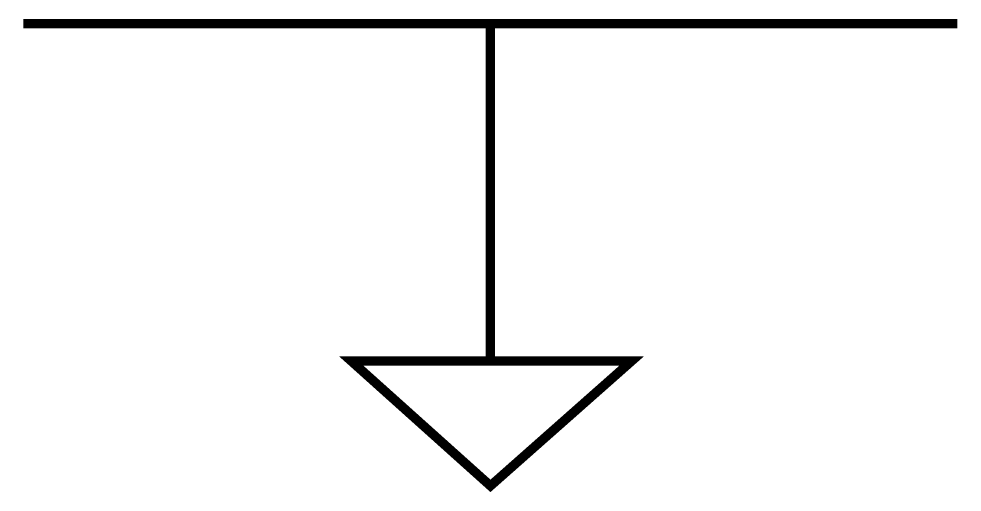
# Model space of a CAD drawing. Extents: x 2.4 to 12.5, y 1.5 to 6.5.
import ezdxf

# ---------------------------------------------------------------- set-up
doc = ezdxf.new("R2010")
doc.units = 0
doc.header["$MEASUREMENT"] = 0
doc.layers.get('0').update_dxf_attribs({"linetype": 'CONTINUOUS'})

msp = doc.modelspace()

# ---------------------------------------------------------------- linework, layer by layer
at = {"const_width": 0.1}
for points in [[(2.461, 6.489), (12.461, 6.489)], [(7.461, 6.489), (7.461, 2.879)]]:
    msp.add_lwpolyline(points, dxfattribs=at)
msp.add_lwpolyline([(7.461, 2.879), (5.97, 2.879), (7.461, 1.543), (8.973, 2.879)], close=True, dxfattribs=at)

doc.saveas('drawing.dxf')
